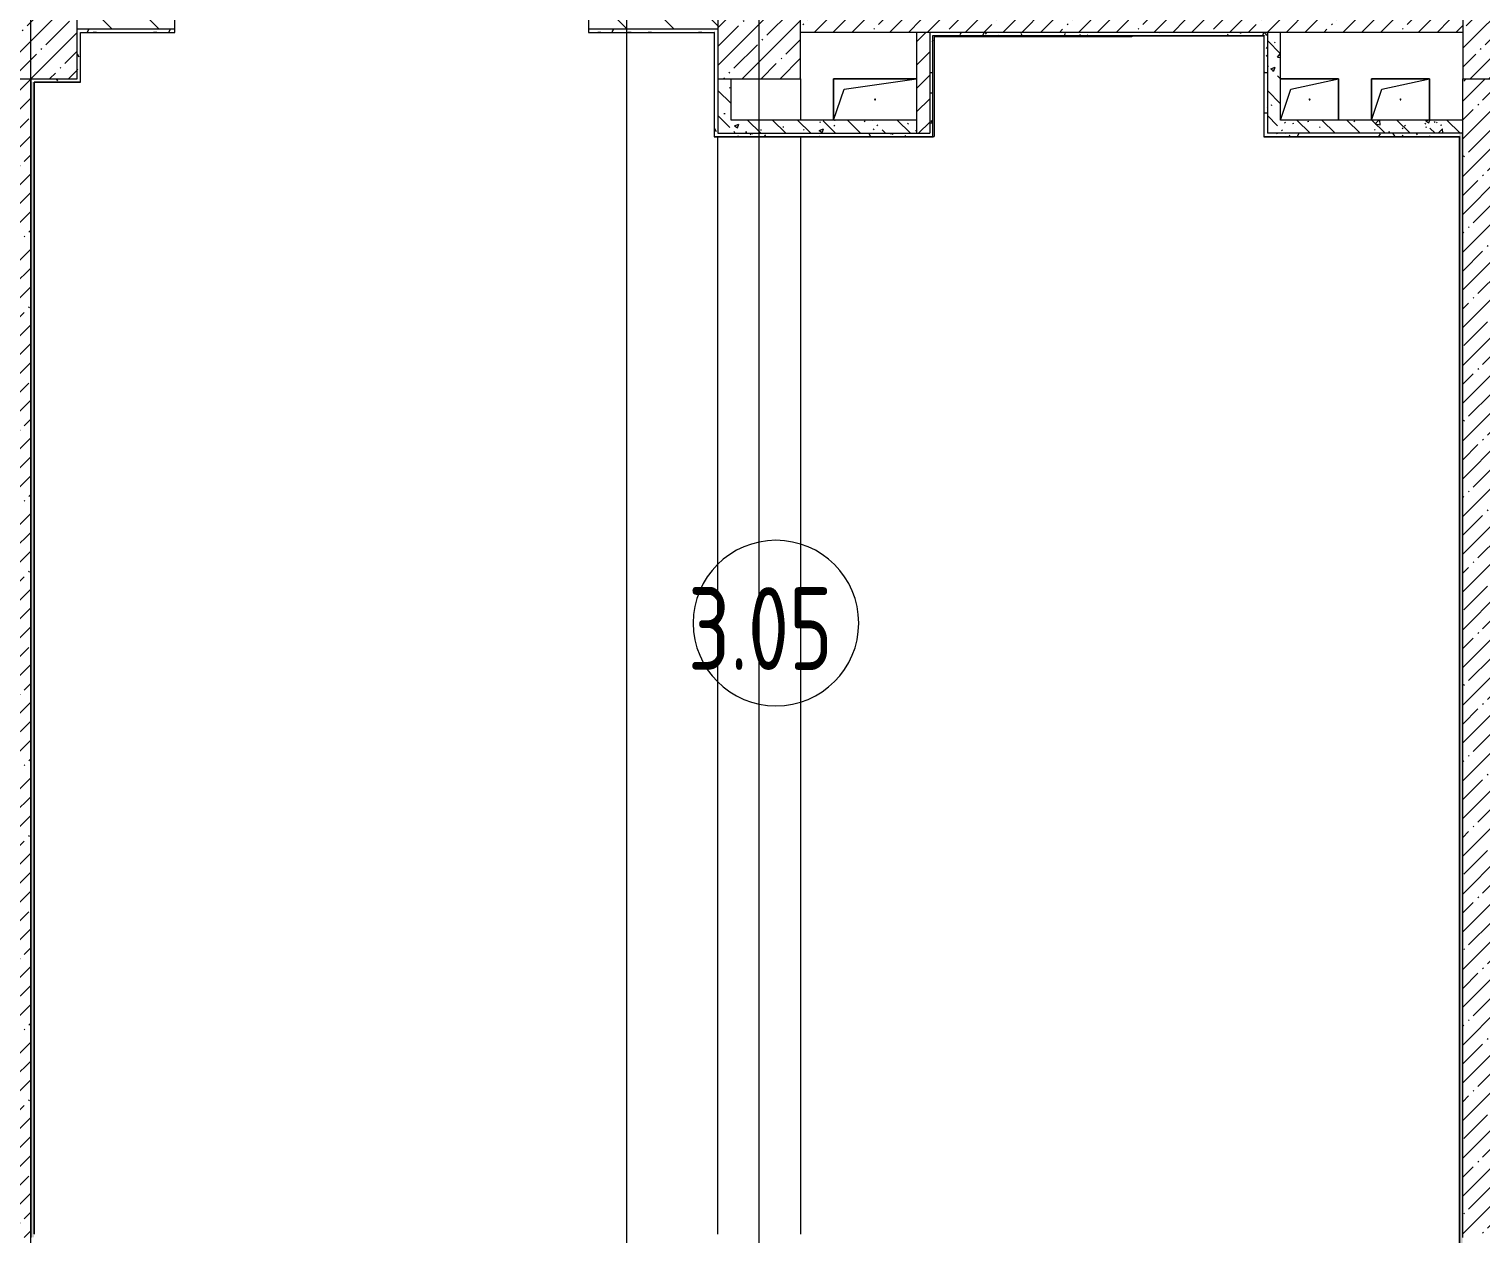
# Model space of a CAD drawing. Header units: millimetres. Extents: x -1113 to 415037, y -3642 to 354837.
# Drawn here: x 327977 to 336747, y 421 to 7700 of the extents above; entities that cross this region are included whole.
import ezdxf

# ---------------------------------------------------------------- set-up
doc = ezdxf.new("R2010")
doc.units = ezdxf.units.MM
for name, color, linetype, lineweight in [('A-AREA-IDEN', 7, 'Continuous', 9), ('A-FLOR', 7, 'Continuous', 9), ('A-GENM', 7, 'Continuous', 9), ('A-WALL', 7, 'Continuous', 5), ('I-WALL', 7, 'Continuous', 5), ('S-COLS', 7, 'Continuous', 9), ('S-COLS-1', 7, 'Continuous', 5), ('Оси', 7, 'Continuous', 9)]:
    doc.layers.add(name, color=color, linetype=linetype, lineweight=lineweight)
doc.layers.add('A-AREA-PATT-3', color=7, linetype='Continuous', lineweight=5, true_color=0xe6fae8, transparency=1)
doc.layers.add('A-WALL-1', color=9, linetype='Continuous', lineweight=5, true_color=0x808080)
doc.layers.add('A-WALL-FNSH-1', color=9, linetype='Continuous', lineweight=5, true_color=0x808080)
doc.styles.add('СПДС', font='ГОСТ тип А.ttf', dxfattribs={"width": 0.9})
pattern_1 = [(45, (289227.4, 1e-08), (-114.04925, 114.04925), []), (45, (289341.45, 1e-08), (-114.04925, 114.04925), [201.612, -40.322, 6.706, -33.617])]
pattern_2 = [(135, (289227.4, 1e-08), (-150.8683, -150.8683), [213.36, -35.56, 7.112, -35.56]), (135, (289227.4, 150.77), (-150.8683, -150.8683), []), (50, (289227.4, 1e-08), (255.0577, -22.3145), [26.67, -293.37]), (355, (289227.4, 1e-08), (-49.3404, 267.4791), [21.336, -234.696]), (100.451, (289248.66, -1.86), (205.7195, 245.1636), [22.666, -249.326]), (46.184, (289227.4, 71.12), (379.511, -58.86), [40.005, -440.055]), (96.636, (289259.03, 66.2), (332.3634, 346.399), [33.999, -373.989]), (351.184, (289227.4, 71.12), (332.367, 346.3953), [32.004, -352.044]), (21, (289262.96, 53.34), (212.2602, -143.1711), [26.67, -293.37]), (326, (289262.96, 53.34), (86.5224, 257.8632), [21.336, -234.696]), (71.451, (289280.65, 41.4), (298.784, 114.6901), [22.666, -249.326]), (37.5, (289227.4, 1e-08), (4.32385, 118.3775), [6.706, -225.146, 6.706, -231.546, -235.585]), (37.5, (289227.4, 1e-08), (4.32385, 118.3775), [-470.103, 6.706, -228.879]), (7.5, (289227.4, 1e-08), (93.5476, 140.2533), [6.706, -129.134, 6.706, -219.812, -89.789]), (7.5, (289227.4, 1e-08), (93.5476, 140.2533), [-362.356, 6.706, -83.083]), (327.5, (289148.1, 1e-08), (189.82734, -8.02019), [6.706, -82.194, 6.706, -270.662, -368.046]), (327.5, (289148.1, 1e-08), (189.82734, -8.02019), [-366.268, 6.706, -361.34]), (317.5, (289112.54, 1e-08), (207.38114, 35.59764), [6.706, -108.864, 6.706, -177.495, -261.366]), (317.5, (289112.54, 1e-08), (207.38114, 35.59764), [-299.771, 6.706, -254.66])]
pattern_3 = [(0, (289227.4, 1e-08), (243.84, 60.96), [20.117, -162.763, 20.117, -162.763, -975.36]), (0, (289227.4, 1e-08), (243.84, 60.96), [-365.76, 20.117, -345.643, 20.117, -162.763, -426.72]), (0, (289227.4, 1e-08), (243.84, 60.96), [-914.4, 20.117, -101.803, 20.117, -284.683]), (120, (289318.84, 30.48), (-174.71291, 180.691634), [20.117, -162.763, 20.117, -162.763, -975.36]), (120, (289318.84, 30.48), (-174.71291, 180.691634), [-365.76, 20.117, -345.643, 20.117, -162.763, -426.72]), (120, (289318.84, 30.48), (-174.71291, 180.691634), [-914.4, 20.117, -101.803, 20.117, -284.683]), (240, (289349.32, 152.4), (-69.12709, -241.651634), [20.117, -162.763, 20.117, -162.763, -975.36]), (240, (289349.32, 152.4), (-69.12709, -241.651634), [-365.76, 20.117, -345.643, 20.117, -162.763, -426.72]), (240, (289349.32, 152.4), (-69.12709, -241.651634), [-914.4, 20.117, -101.803, 20.117, -284.683])]

# ---------------------------------------------------------------- blocks, each defined once
blk = doc.blocks.new('BSC_Колонна _Прямоугольная - 500х500-23286270-Объем проектирования 3 этажа')
at = {"layer": 'S-COLS-1'}
h = blk.add_hatch(dxfattribs=at)
h.set_pattern_fill('FP_4', color=256, style=0, pattern_type=2)
h.set_pattern_definition([(45, (-38790, -7650), (-114.04925, 114.04925), []), (45, (-38675.95, -7650), (-114.04925, 114.04925), [201.613, -40.323, 6.706, -33.617])])
h.paths.add_polyline_path([(-30, -250), (250, -249.1), (250, 250), (-250, 250), (-250, -250), (-43.7, -250)])
for p, q in [((250, 250), (-250, 250)), ((-250, 250), (-250, -250)), ((250, -250), (250, 250)), ((-250, -250), (250, -250))]:
    blk.add_line(p, q, dxfattribs=at)
blk = doc.blocks.new('BSC_Колонна _Прямоугольная - 500х500-V512-Объем проектирования 3 этажа')
at = {"layer": 'S-COLS-1'}
h = blk.add_hatch(dxfattribs=at)
h.set_pattern_fill('FP_5', color=256, style=0, pattern_type=2)
h.set_pattern_definition([(45, (-43160, -7650), (-114.04925, 114.04925), []), (45, (-43045.95, -7650), (-114.04925, 114.04925), [201.613, -40.323, 6.706, -33.617])])
h.paths.add_polyline_path([(-250, -250), (250, -250), (250, 250), (-250, 250)])
for p, q in [((250, 250), (-250, 250)), ((-250, 250), (-250, -250)), ((250, -250), (250, 250)), ((-250, -250), (250, -250))]:
    blk.add_line(p, q, dxfattribs=at)
blk = doc.blocks.new('BSC_Колонна _Прямоугольная - 500х500-V513-Объем проектирования 3 этажа')
at = {"layer": 'S-COLS-1'}
h = blk.add_hatch(dxfattribs=at)
h.set_pattern_fill('FP_6', color=256, style=0, pattern_type=2)
h.set_pattern_definition([(45, (-47660, -7650), (-114.04925, 114.04925), []), (45, (-47545.95, -7650), (-114.04925, 114.04925), [201.613, -40.323, 6.706, -33.617])])
h.paths.add_polyline_path([(-30, -250), (250, -250), (250, 250), (-250, 250), (-250, -250), (-167.5, -250)])
for p, q in [((250, 250), (-250, 250)), ((-250, 250), (-250, -250)), ((250, -250), (250, 250)), ((-250, -250), (250, -250))]:
    blk.add_line(p, q, dxfattribs=at)
blk = doc.blocks.new('GM_Отверстие прямоугольное _в плите_ - Отверстие-V613-Объем проектирования 3 этажа')
at = {"layer": 'A-GENM'}
for p, q in [((-175, 125), (175, 125)), ((175, 125), (-175, 125)), ((-112.5, 62.5), (175, 125)), ((175, 125), (175, -125)), ((175, -125), (175, 125)), ((-175, -125), (-112.5, 62.5))]:
    blk.add_line(p, q, dxfattribs=at)
for start, end in [(360, 180), (180, 360)]:
    blk.add_arc((0, 0), 2.5, start, end, dxfattribs=at)
blk = doc.blocks.new('GM_Отверстие прямоугольное _в плите_ - Отверстие-V614-Объем проектирования 3 этажа')
at = {"layer": 'A-GENM'}
for p, q in [((-175, -125), (-175, 125)), ((-175, 125), (175, 125)), ((175, 125), (-175, 125)), ((-175, 125), (-175, -125)), ((-112.5, 62.5), (175, 125)), ((175, 125), (175, -125)), ((175, -125), (175, 125)), ((-175, -125), (-112.5, 62.5))]:
    blk.add_line(p, q, dxfattribs=at)
for start, end in [(360, 180), (180, 360)]:
    blk.add_arc((0, 0), 2.5, start, end, dxfattribs=at)
blk = doc.blocks.new('GM_Отверстие прямоугольное _в плите_ - Отверстие-V623-Объем проектирования 3 этажа')
at = {"layer": 'A-GENM'}
for p, q in [((-250, -125), (-250, 125)), ((-250, 125), (250, 125)), ((250, 125), (-250, 125)), ((-250, 125), (-250, -125)), ((-187.5, 62.5), (250, 125)), ((-250, -125), (-187.5, 62.5))]:
    blk.add_line(p, q, dxfattribs=at)
for start, end in [(360, 180), (180, 360)]:
    blk.add_arc((0, 0), 2.5, start, end, dxfattribs=at)
blk = doc.blocks.new('Марка_Помещения - Номер-25198446-Объем проектирования 3 этажа')
at = {"layer": 'A-AREA-IDEN'}
for start, end in [(360, 180), (180, 360)]:
    blk.add_arc((0, 0), 2.5, start, end, dxfattribs=at)

msp = doc.modelspace()

# ---------------------------------------------------------------- hatches: boundary and pattern name
at = {"layer": 'A-AREA-PATT-3'}
msp.add_hatch(color=256, dxfattribs=at).paths.add_polyline_path([(333441.4, 7050), (333445.4, 7051.5), (333445.4, 7652), (334637.9, 7652), (334637.9, 7656), (333441.4, 7656), (333441.4, 7070)])
at = {"layer": 'I-WALL'}
h = msp.add_hatch(dxfattribs=at)
h.set_pattern_fill('FP_23', color=256, style=0, pattern_type=2)
h.set_pattern_definition([(135, (289227.4, 1e-08), (-141.4214, -141.4214), [])])
h.paths.add_polyline_path([(331357.4, 7700), (332137.4, 7700), (332137.4, 7900), (331357.4, 7900)])
h.paths.add_polyline_path([(325842.1, 7700), (327217.4, 7700), (327217.4, 7900), (325237.4, 7900), (325237.4, 7830), (324037.4, 7830), (324037.4, 7900), (322837.4, 7900), (322837.4, 7700), (325237.4, 7700)])
h.paths.add_polyline_path([(328287.4, 7700), (328857.4, 7700), (328857.4, 7900), (328267.4, 7900), (328267.4, 7700), (328277.4, 7700)])
h.paths.add_polyline_path([(327717.4, 7700), (327767.4, 7700), (327767.4, 7900), (327717.4, 7900)])
h.paths.add_polyline_path([(319037.1, 7700), (319737.4, 7700), (319737.4, 7900), (319037.1, 7900), (319037.1, 7751.6)])
h = msp.add_hatch(dxfattribs=at)
h.set_pattern_fill('FP_1', color=256, style=0, pattern_type=2)
h.set_pattern_definition(pattern_1)
h.paths.add_polyline_path([(334544.3, 7680), (336637.4, 7680), (336637.4, 7900), (335337.4, 7900), (335337.4, 7830), (334137.4, 7830), (334137.4, 7900), (332637.4, 7900), (332637.4, 7680), (334236.1, 7680)])
h = msp.add_hatch(dxfattribs=at)
h.set_pattern_fill('FP_191', color=256, style=0, pattern_type=2)
h.set_pattern_definition(pattern_3)
h.paths.add_polyline_path([(328287.4, 7380), (328287.4, 7700), (328267.4, 7700), (328267.4, 7380), (328277.4, 7380)])
h = msp.add_hatch(dxfattribs=at)
h.set_pattern_fill('FP_191', color=256, style=0, pattern_type=2)
h.set_pattern_definition(pattern_3)
h.paths.add_polyline_path([(332117.4, 7680), (332117.4, 7700), (331357.4, 7700), (331357.4, 7680), (332107.4, 7680)])
h.paths.add_polyline_path([(328295.4, 7680), (328857.4, 7680), (328857.4, 7700), (328287.4, 7700), (328288.4, 7680)])
h = msp.add_hatch(dxfattribs=at)
h.set_pattern_fill('FP_191', color=256, style=0, pattern_type=2)
h.set_pattern_definition(pattern_3)
h.paths.add_polyline_path([(332137.4, 7070), (332137.4, 7700), (332117.4, 7679), (332117.4, 7070)])
h.paths.add_polyline_path([(332117.4, 7680), (332137.4, 7700), (332117.4, 7700)])
h = msp.add_hatch(dxfattribs=at)
h.set_pattern_fill('FP_22', color=256, style=0, pattern_type=2)
h.set_pattern_definition([(45, (289227.4, 1e-08), (-70.71068, 70.71068), [])])
h.paths.add_polyline_path([(333417.4, 7070), (333417.4, 7680), (333337.4, 7680), (333337.4, 7070)])
h = msp.add_hatch(dxfattribs=at)
h.set_pattern_fill('FP_191', color=256, style=0, pattern_type=2)
h.set_pattern_definition(pattern_3)
h.paths.add_polyline_path([(333445.4, 7660), (335437.4, 7660), (335437.4, 7680), (333417.4, 7680), (333417.4, 7660), (333437.4, 7660)])
h = msp.add_hatch(dxfattribs=at)
h.set_pattern_fill('FP_191', color=256, style=0, pattern_type=2)
h.set_pattern_definition(pattern_3)
h.paths.add_polyline_path([(333437.4, 7050), (333437.4, 7660), (333417.4, 7659.8), (333417.4, 7050)])
h = msp.add_hatch(dxfattribs=at)
h.set_pattern_fill('FP_191', color=256, style=0, pattern_type=2)
h.set_pattern_definition(pattern_3)
h.paths.add_polyline_path([(335457.4, 7680), (335437.4, 7680), (335437.4, 7660)])
h.paths.add_polyline_path([(335457.4, 7070), (335457.4, 7680), (335437.4, 7659), (335437.4, 7070)])
h = msp.add_hatch(dxfattribs=at)
h.set_pattern_fill('FP_41', color=256, style=0, pattern_type=2)
h.set_pattern_definition(pattern_2)
h.paths.add_polyline_path([(335457.4, 7070), (335537.4, 7070), (335537.4, 7680), (335457.4, 7680), (335457.4, 7150)])
h = msp.add_hatch(dxfattribs=at)
h.set_pattern_fill('FP_1', color=256, style=0, pattern_type=2)
h.set_pattern_definition(pattern_1)
h.paths.add_polyline_path([(327809.3, 400), (327987.4, 400), (327987.3, 7400), (327767.4, 7400), (327767.4, 400), (327776.5, 400)])
h = msp.add_hatch(dxfattribs=at)
h.set_pattern_fill('FP_191', color=256, style=0, pattern_type=2)
h.set_pattern_definition(pattern_3)
h.paths.add_polyline_path([(327987.4, 7400), (327987.4, 7380), (328007.4, 7380), (327997.4, 7390)])
h.paths.add_polyline_path([(328266, 7380), (328267.4, 7380), (328267.4, 7400), (327987.4, 7400), (328008.4, 7380), (328017.7, 7380)])
h = msp.add_hatch(dxfattribs=at)
h.set_pattern_fill('FP_191', color=256, style=0, pattern_type=2)
h.set_pattern_definition(pattern_3)
h.paths.add_polyline_path([(327995, 400), (328007.4, 400), (328007.4, 420), (327994.1, 400)])
h.paths.add_polyline_path([(327987.4, 400), (327993.9, 400), (328007.4, 421), (328007.4, 7380), (327987.4, 7380), (327987.4, 922.5)])
h = msp.add_hatch(dxfattribs=at)
h.set_pattern_fill('FP_41', color=256, style=0, pattern_type=2)
h.set_pattern_definition(pattern_2)
h.paths.add_polyline_path([(332217.4, 7150), (332217.4, 7400), (332137.4, 7400), (332137.4, 7150)])
h = msp.add_hatch(dxfattribs=at)
h.set_pattern_fill('FP_1', color=256, style=0, pattern_type=2)
h.set_pattern_definition(pattern_1)
h.paths.add_polyline_path([(336637.4, 400), (336857.4, 400), (336857.3, 7400), (336637.4, 7400), (336637.4, 797.2)])
h = msp.add_hatch(dxfattribs=at)
h.set_pattern_fill('FP_41', color=256, style=0, pattern_type=2)
h.set_pattern_definition(pattern_2)
h.paths.add_polyline_path([(332837.4, 7070), (333337.4, 7070), (333337.4, 7150), (332137.4, 7150), (332137.4, 7070), (332657.4, 7070)])
h = msp.add_hatch(dxfattribs=at)
h.set_pattern_fill('FP_41', color=256, style=0, pattern_type=2)
h.set_pattern_definition(pattern_2)
h.paths.add_polyline_path([(336617.4, 7070), (336637.4, 7070), (336637.4, 7150), (335537.4, 7150), (335537.4, 7070), (335632.1, 7070)])
h = msp.add_hatch(dxfattribs=at)
h.set_pattern_fill('FP_191', color=256, style=0, pattern_type=2)
h.set_pattern_definition(pattern_3)
h.paths.add_polyline_path([(333337.4, 7050), (333417.4, 7050), (333417.4, 7070), (332117.4, 7070), (332117.4, 7050), (333321.7, 7050)])
h = msp.add_hatch(dxfattribs=at)
h.set_pattern_fill('FP_191', color=256, style=0, pattern_type=2)
h.set_pattern_definition(pattern_3)
h.paths.add_polyline_path([(335537.4, 7050), (336617.4, 7050), (336617.3, 7070), (335437.4, 7070), (335437.4, 7050), (335457.4, 7050)])
h = msp.add_hatch(dxfattribs=at)
h.set_pattern_fill('FP_191', color=256, style=0, pattern_type=2)
h.set_pattern_definition(pattern_3)
h.paths.add_polyline_path([(336637.4, 140), (336637.4, 7070), (336617.4, 7049), (336617.4, 141)])
h.paths.add_polyline_path([(336617.4, 7050), (336637.4, 7070), (336617.4, 7070)])

# ---------------------------------------------------------------- linework, layer by layer
at = {"layer": 'A-FLOR'}
for p, q in [((328857.4, 7680), (328857.4, 7850)), ((331357.4, 7850), (331357.4, 7680)), ((328288.4, 7680), (328857.4, 7680)), ((331357.4, 7680), (332117.4, 7680)), ((334637.9, 7660), (335437.4, 7660)), ((332217.4, 7400), (332637.4, 7400)), ((332637.4, 7400), (332637.4, 7150)), ((332117.4, 7050), (333437.4, 7050)), ((332137.4, 420), (332137.4, 7050)), ((332637.4, 7050), (332637.4, 420)), ((335437.4, 7050), (336617.4, 7050)), ((336617.4, 7049), (336617.4, 141))]:
    msp.add_line(p, q, dxfattribs=at)
at = {"layer": 'A-WALL'}
for p, q in [((328857.4, 7700), (328267.4, 7700)), ((328287.4, 7380), (328287.4, 7680)), ((328287.4, 7680), (328288.4, 7680)), ((328288.4, 7680), (328288.4, 7679)), ((332137.4, 7700), (331357.4, 7700)), ((332117.4, 7679), (332116.4, 7679)), ((332117.4, 7050), (332117.4, 7680)), ((336637.4, 7680), (332637.4, 7680)), ((333417.4, 7680), (333417.4, 7070)), ((335437.4, 7659), (335436.4, 7659)), ((327987.4, 7400), (327987.4, 400)), ((328007.4, 7380), (328007.4, 420)), ((328267.4, 7380), (328007.4, 7380)), ((332137.4, 7400), (332137.4, 7070)), ((336637.4, 400), (336637.4, 7400)), ((336617.4, 7050), (336617.4, 100))]:
    msp.add_line(p, q, dxfattribs=at)
at = {"layer": 'A-WALL-1'}
for p, q in [((333337.4, 7680), (333337.4, 7070)), ((335437.4, 7660), (335437.4, 7659)), ((335457.4, 7680), (335457.4, 7070)), ((335537.4, 7150), (335537.4, 7680)), ((332217.4, 7150), (332217.4, 7400)), ((333337.4, 7150), (332217.4, 7150)), ((336637.4, 7150), (335537.4, 7150)), ((332137.4, 7070), (333417.4, 7070)), ((336637.4, 7070), (335457.4, 7070))]:
    msp.add_line(p, q, dxfattribs=at)
at = {"layer": 'A-WALL-FNSH-1'}
for p, q in [((328288.4, 7379), (328288.4, 7679)), ((328288.4, 7679), (328857.4, 7679)), ((328857.4, 7679), (328857.4, 7680)), ((331357.4, 7680), (331357.4, 7679)), ((331357.4, 7679), (332116.4, 7679)), ((332116.4, 7679), (332116.4, 7049)), ((334637.9, 7659), (335436.4, 7659)), ((335436.4, 7659), (335436.4, 7049)), ((335437.4, 7050), (335437.4, 7659)), ((328008.4, 421), (328008.4, 7379)), ((328008.4, 7379), (328288.4, 7379)), ((328287.4, 7380), (328267.4, 7380)), ((332116.4, 7049), (333438.4, 7049)), ((333438.4, 7049), (333438.4, 7050)), ((335436.4, 7049), (336616.4, 7049)), ((336616.4, 7049), (336616.4, 140))]:
    msp.add_line(p, q, dxfattribs=at)
at = {"layer": 'I-WALL'}
for p, q in [((333437.4, 7660), (334637.9, 7660)), ((333437.4, 7050), (333437.4, 7660)), ((334637.9, 7652), (333445.4, 7652)), ((333445.4, 7652), (333445.4, 7050)), ((334637.9, 7659), (334637.9, 7652)), ((333437.4, 7050), (333445.4, 7050))]:
    msp.add_line(p, q, dxfattribs=at)
at = {"layer": 'Оси'}
for points in [[(331587.4, -1906.3), (331587.4, 3093.7), (331587.4, 22398.1), (331587.4, 27398.1)], [(332871.8, -1906.3), (332871.8, -1316.3), (332387.4, -636.3), (332387.4, 4363.7), (332387.4, 22398.1), (332387.4, 27398.1)], [(328887.2, -1906.3), (328887.2, -1316.3), (327987.4, -636.3), (327987.4, 4363.7), (327987.4, 18871.9), (327987.4, 23871.9)]]:
    msp.add_lwpolyline(points, dxfattribs=at)

# ---------------------------------------------------------------- block references
at = {"layer": 'A-AREA-IDEN', "xscale": 199.9999999999999, "yscale": 199.9999999999999, "zscale": 199.9999999999999}
msp.add_blockref('Марка_Помещения - Номер-25198446-Объем проектирования 3 этажа', (332488.9, 4111.3), dxfattribs=at)
at = {"layer": 'A-GENM'}
for name, p in [('GM_Отверстие прямоугольное _в плите_ - Отверстие-V623-Объем проектирования 3 этажа', (333087.4, 7275)), ('GM_Отверстие прямоугольное _в плите_ - Отверстие-V613-Объем проектирования 3 этажа', (335712.4, 7275)), ('GM_Отверстие прямоугольное _в плите_ - Отверстие-V614-Объем проектирования 3 этажа', (336261.4, 7275))]:
    msp.add_blockref(name, p, dxfattribs=at)
at = {"layer": 'S-COLS'}
for name, p in [('BSC_Колонна _Прямоугольная - 500х500-23286270-Объем проектирования 3 этажа', (328017.4, 7650)), ('BSC_Колонна _Прямоугольная - 500х500-V512-Объем проектирования 3 этажа', (332387.4, 7650)), ('BSC_Колонна _Прямоугольная - 500х500-V513-Объем проектирования 3 этажа', (336887.4, 7650))]:
    msp.add_blockref(name, p, dxfattribs=at)

# ---------------------------------------------------------------- texts
at = {"layer": 'A-AREA-IDEN', "insert": (331957.5, 4328.4), "char_height": 500, "width": 1327.594, "attachment_point": 1, "style": 'СПДС'}
msp.add_mtext('3.05', dxfattribs=at)

doc.saveas('drawing.dxf')
